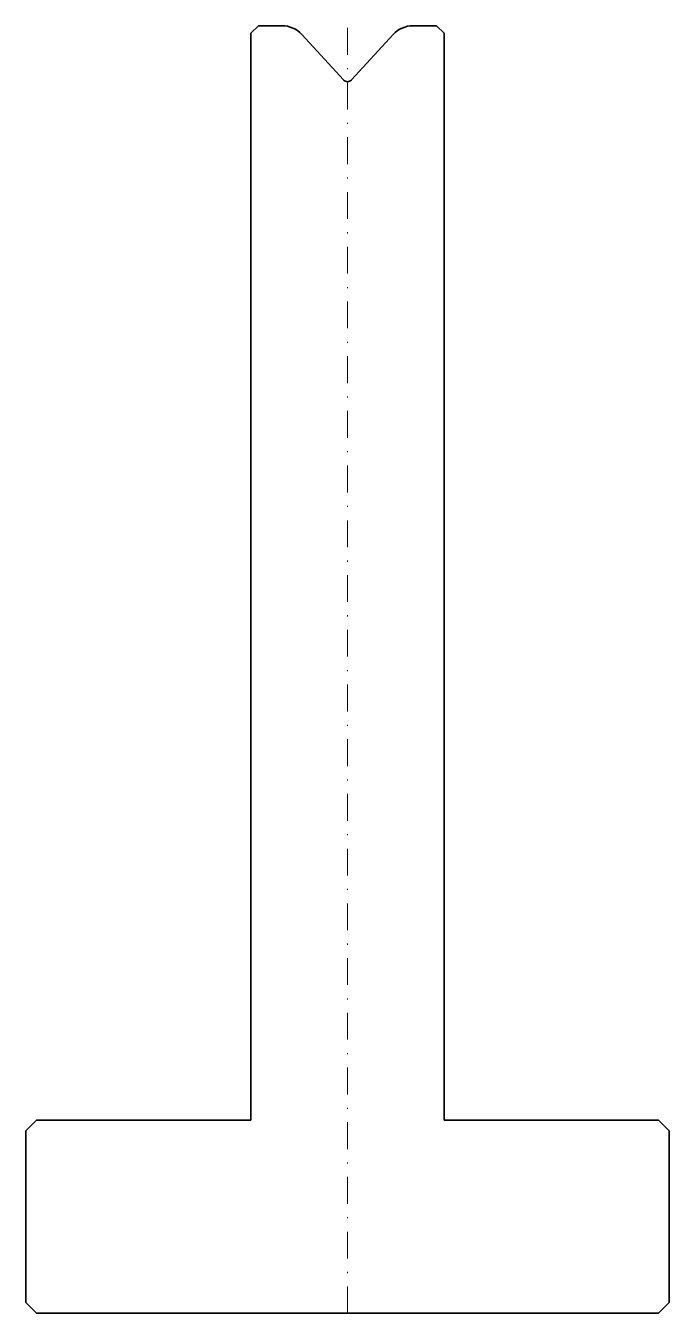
# Model space of a CAD drawing. Header units: millimetres. Extents: x -30 to 30, y -120 to 0.
import ezdxf

# ---------------------------------------------------------------- set-up
doc = ezdxf.new("R2010")
doc.units = ezdxf.units.MM
doc.header["$LTSCALE"] = 5
doc.linetypes.add('AUSGEZOGEN', pattern=[0])
doc.linetypes.add('DASHDOT', pattern=[1, 0.5, -0.25, 0, -0.25])
doc.layers.add('2', color=7, linetype='Continuous')

msp = doc.modelspace()

# ---------------------------------------------------------------- linework, layer by layer
at = {"layer": '2', "color": 7, "linetype": 'DASHDOT', "lineweight": 18}
msp.add_line((0, -120), (0, 0), dxfattribs=at)
at = {"layer": '2', "color": 7, "linetype": 'AUSGEZOGEN', "lineweight": 35}
for p, q in [((8.3, 0), (6.1, 0)), ((9, -0.7), (8.3, 0)), ((-8.3, 0), (-9, -0.7)), ((-9, -0.7), (-9, -102)), ((-6.1, 0), (-8.3, 0)), ((-0.37, -5.05), (-4.26, -0.81)), ((4.26, -0.81), (0.37, -5.05)), ((9, -102), (9, -0.7)), ((-29, -102), (-30, -103)), ((-30, -103), (-30, -119)), ((-9, -102), (-29, -102)), ((29, -102), (9, -102)), ((30, -103), (29, -102)), ((30, -119), (30, -103)), ((-30, -119), (-29, -120)), ((-29, -120), (29, -120)), ((29, -120), (30, -119))]:
    msp.add_line(p, q, dxfattribs=at)
for centre, radius, start, end in [((-6.1, -2.5), 2.5, 42.5, 90), ((6.1, -2.5), 2.5, 90, 137.5), ((0, -4.72), 0.5, 222.5, 317.5)]:
    msp.add_arc(centre, radius, start, end, dxfattribs=at)

doc.saveas('drawing.dxf')
